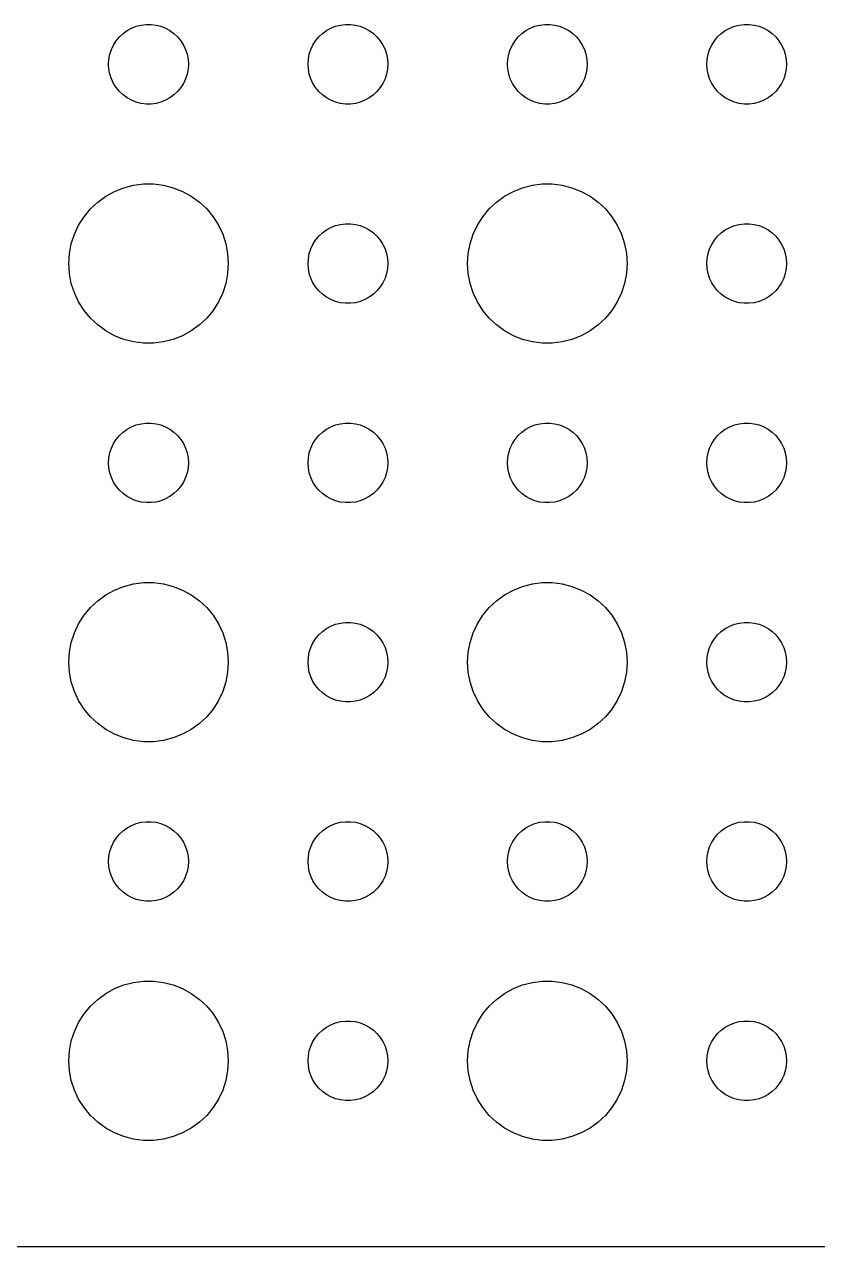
# Model space of a CAD drawing. Header units: metres. Extents: x -112 to 112, y -104 to 104.
# Drawn here: x 25.33 to 55.16, y -104.49 to -58.5 of the extents above; entities that cross this region are included whole.
import ezdxf

# ---------------------------------------------------------------- set-up
doc = ezdxf.new("R2010")
doc.units = ezdxf.units.M

msp = doc.modelspace()

# ---------------------------------------------------------------- linework, layer by layer
for p, q in [((28.9065, -58.9732), (29.0439, -58.8442)), ((29.0439, -58.8442), (29.1963, -58.7335)), ((29.1963, -58.7335), (29.3613, -58.6428)), ((29.3613, -58.6428), (29.5365, -58.5734)), ((29.5365, -58.5734), (29.7189, -58.5266)), ((29.7189, -58.5266), (29.9058, -58.503)), ((29.9058, -58.503), (30.0942, -58.503)), ((30.0942, -58.503), (30.2811, -58.5266)), ((30.2811, -58.5266), (30.4635, -58.5734)), ((30.4635, -58.5734), (30.6387, -58.6428)), ((30.6387, -58.6428), (30.8037, -58.7335)), ((30.8037, -58.7335), (30.9561, -58.8442)), ((30.9561, -58.8442), (31.0934, -58.9732)), ((36.4065, -58.9732), (36.5439, -58.8442)), ((36.5439, -58.8442), (36.6963, -58.7335)), ((36.6963, -58.7335), (36.8613, -58.6428)), ((36.8613, -58.6428), (37.0365, -58.5734)), ((37.0365, -58.5734), (37.2189, -58.5266)), ((37.2189, -58.5266), (37.4058, -58.503)), ((37.4058, -58.503), (37.5942, -58.503)), ((37.5942, -58.503), (37.7811, -58.5266)), ((37.7811, -58.5266), (37.9635, -58.5734)), ((37.9635, -58.5734), (38.1387, -58.6428)), ((38.1387, -58.6428), (38.3037, -58.7335)), ((38.3037, -58.7335), (38.4561, -58.8442)), ((38.4561, -58.8442), (38.5934, -58.9732)), ((43.9065, -58.9732), (44.0439, -58.8442)), ((44.0439, -58.8442), (44.1963, -58.7335)), ((44.1963, -58.7335), (44.3613, -58.6428)), ((44.3613, -58.6428), (44.5365, -58.5734)), ((44.5365, -58.5734), (44.7189, -58.5266)), ((44.7189, -58.5266), (44.9058, -58.503)), ((44.9058, -58.503), (45.0942, -58.503)), ((45.0942, -58.503), (45.2811, -58.5266)), ((45.2811, -58.5266), (45.4635, -58.5734)), ((45.4635, -58.5734), (45.6387, -58.6428)), ((45.6387, -58.6428), (45.8037, -58.7335)), ((45.8037, -58.7335), (45.9561, -58.8442)), ((45.9561, -58.8442), (46.0934, -58.9732)), ((51.4065, -58.9732), (51.5439, -58.8442)), ((51.5439, -58.8442), (51.6963, -58.7335)), ((51.6963, -58.7335), (51.8613, -58.6428)), ((51.8613, -58.6428), (52.0365, -58.5734)), ((52.0365, -58.5734), (52.2189, -58.5266)), ((52.2189, -58.5266), (52.4058, -58.503)), ((52.4058, -58.503), (52.5942, -58.503)), ((52.5942, -58.503), (52.7811, -58.5266)), ((52.7811, -58.5266), (52.9635, -58.5734)), ((52.9635, -58.5734), (53.1387, -58.6428)), ((53.1387, -58.6428), (53.3037, -58.7335)), ((53.3037, -58.7335), (53.4561, -58.8442)), ((53.4561, -58.8442), (53.5934, -58.9732)), ((28.6053, -59.4478), (28.6855, -59.2774)), ((28.6855, -59.2774), (28.7865, -59.1183)), ((28.7865, -59.1183), (28.9065, -58.9732)), ((31.0934, -58.9732), (31.2135, -59.1183)), ((31.2135, -59.1183), (31.3145, -59.2774)), ((31.3145, -59.2774), (31.3947, -59.4478)), ((36.1053, -59.4478), (36.1855, -59.2774)), ((36.1855, -59.2774), (36.2865, -59.1183)), ((36.2865, -59.1183), (36.4065, -58.9732)), ((38.5934, -58.9732), (38.7135, -59.1183)), ((38.7135, -59.1183), (38.8145, -59.2774)), ((38.8145, -59.2774), (38.8947, -59.4478)), ((43.6053, -59.4478), (43.6855, -59.2774)), ((43.6855, -59.2774), (43.7865, -59.1183)), ((43.7865, -59.1183), (43.9065, -58.9732)), ((46.0934, -58.9732), (46.2135, -59.1183)), ((46.2135, -59.1183), (46.3145, -59.2774)), ((46.3145, -59.2774), (46.3947, -59.4478)), ((51.1053, -59.4478), (51.1855, -59.2774)), ((51.1855, -59.2774), (51.2865, -59.1183)), ((51.2865, -59.1183), (51.4065, -58.9732)), ((53.5934, -58.9732), (53.7135, -59.1183)), ((53.7135, -59.1183), (53.8145, -59.2774)), ((53.8145, -59.2774), (53.8947, -59.4478)), ((28.5118, -59.812), (28.5471, -59.627)), ((28.5471, -59.627), (28.6053, -59.4478)), ((31.3947, -59.4478), (31.4529, -59.627)), ((31.4529, -59.627), (31.4882, -59.812)), ((36.0118, -59.812), (36.0471, -59.627)), ((36.0471, -59.627), (36.1053, -59.4478)), ((38.8947, -59.4478), (38.9529, -59.627)), ((38.9529, -59.627), (38.9882, -59.812)), ((43.5118, -59.812), (43.5471, -59.627)), ((43.5471, -59.627), (43.6053, -59.4478)), ((46.3947, -59.4478), (46.4529, -59.627)), ((46.4529, -59.627), (46.4882, -59.812)), ((51.0118, -59.812), (51.0471, -59.627)), ((51.0471, -59.627), (51.1053, -59.4478)), ((53.8947, -59.4478), (53.9529, -59.627)), ((53.9529, -59.627), (53.9882, -59.812)), ((28.5, -60), (28.5118, -59.812)), ((28.5118, -60.188), (28.5, -60)), ((28.5471, -60.373), (28.5118, -60.188)), ((31.4882, -60.188), (31.4529, -60.373)), ((31.4882, -59.812), (31.5, -60)), ((31.5, -60), (31.4882, -60.188)), ((36, -60), (36.0118, -59.812)), ((36.0118, -60.188), (36, -60)), ((36.0471, -60.373), (36.0118, -60.188)), ((38.9882, -60.188), (38.9529, -60.373)), ((38.9882, -59.812), (39, -60)), ((39, -60), (38.9882, -60.188)), ((43.5, -60), (43.5118, -59.812)), ((43.5118, -60.188), (43.5, -60)), ((43.5471, -60.373), (43.5118, -60.188)), ((46.4882, -60.188), (46.4529, -60.373)), ((46.4882, -59.812), (46.5, -60)), ((46.5, -60), (46.4882, -60.188)), ((51, -60), (51.0118, -59.812)), ((51.0118, -60.188), (51, -60)), ((51.0471, -60.373), (51.0118, -60.188)), ((53.9882, -60.188), (53.9529, -60.373)), ((53.9882, -59.812), (54, -60)), ((54, -60), (53.9882, -60.188)), ((28.6053, -60.5522), (28.5471, -60.373)), ((28.6855, -60.7226), (28.6053, -60.5522)), ((31.3947, -60.5522), (31.3145, -60.7226)), ((31.4529, -60.373), (31.3947, -60.5522)), ((36.1053, -60.5522), (36.0471, -60.373)), ((36.1855, -60.7226), (36.1053, -60.5522)), ((38.8947, -60.5522), (38.8145, -60.7226)), ((38.9529, -60.373), (38.8947, -60.5522)), ((43.6053, -60.5522), (43.5471, -60.373)), ((43.6855, -60.7226), (43.6053, -60.5522)), ((46.3947, -60.5522), (46.3145, -60.7226)), ((46.4529, -60.373), (46.3947, -60.5522)), ((51.1053, -60.5522), (51.0471, -60.373)), ((51.1855, -60.7226), (51.1053, -60.5522)), ((53.8947, -60.5522), (53.8145, -60.7226)), ((53.9529, -60.373), (53.8947, -60.5522)), ((28.7865, -60.8817), (28.6855, -60.7226)), ((28.9065, -61.0268), (28.7865, -60.8817)), ((29.0439, -61.1558), (28.9065, -61.0268)), ((29.1963, -61.2665), (29.0439, -61.1558)), ((30.9561, -61.1558), (30.8037, -61.2665)), ((31.0934, -61.0268), (30.9561, -61.1558)), ((31.2135, -60.8817), (31.0934, -61.0268)), ((31.3145, -60.7226), (31.2135, -60.8817)), ((36.2865, -60.8817), (36.1855, -60.7226)), ((36.4065, -61.0268), (36.2865, -60.8817)), ((36.5439, -61.1558), (36.4065, -61.0268)), ((36.6963, -61.2665), (36.5439, -61.1558)), ((38.4561, -61.1558), (38.3037, -61.2665)), ((38.5934, -61.0268), (38.4561, -61.1558)), ((38.7135, -60.8817), (38.5934, -61.0268)), ((38.8145, -60.7226), (38.7135, -60.8817)), ((43.7865, -60.8817), (43.6855, -60.7226)), ((43.9065, -61.0268), (43.7865, -60.8817)), ((44.0439, -61.1558), (43.9065, -61.0268)), ((44.1963, -61.2665), (44.0439, -61.1558)), ((45.9561, -61.1558), (45.8037, -61.2665)), ((46.0934, -61.0268), (45.9561, -61.1558)), ((46.2135, -60.8817), (46.0934, -61.0268)), ((46.3145, -60.7226), (46.2135, -60.8817)), ((51.2865, -60.8817), (51.1855, -60.7226)), ((51.4065, -61.0268), (51.2865, -60.8817)), ((51.5439, -61.1558), (51.4065, -61.0268)), ((51.6963, -61.2665), (51.5439, -61.1558)), ((53.4561, -61.1558), (53.3037, -61.2665)), ((53.5934, -61.0268), (53.4561, -61.1558)), ((53.7135, -60.8817), (53.5934, -61.0268)), ((53.8145, -60.7226), (53.7135, -60.8817)), ((29.3613, -61.3572), (29.1963, -61.2665)), ((29.5365, -61.4266), (29.3613, -61.3572)), ((29.7189, -61.4734), (29.5365, -61.4266)), ((29.9058, -61.497), (29.7189, -61.4734)), ((30.0942, -61.497), (29.9058, -61.497)), ((30.2811, -61.4734), (30.0942, -61.497)), ((30.4635, -61.4266), (30.2811, -61.4734)), ((30.6387, -61.3572), (30.4635, -61.4266)), ((30.8037, -61.2665), (30.6387, -61.3572)), ((36.8613, -61.3572), (36.6963, -61.2665)), ((37.0365, -61.4266), (36.8613, -61.3572)), ((37.2189, -61.4734), (37.0365, -61.4266)), ((37.4058, -61.497), (37.2189, -61.4734)), ((37.5942, -61.497), (37.4058, -61.497)), ((37.7811, -61.4734), (37.5942, -61.497)), ((37.9635, -61.4266), (37.7811, -61.4734)), ((38.1387, -61.3572), (37.9635, -61.4266)), ((38.3037, -61.2665), (38.1387, -61.3572)), ((44.3613, -61.3572), (44.1963, -61.2665)), ((44.5365, -61.4266), (44.3613, -61.3572)), ((44.7189, -61.4734), (44.5365, -61.4266)), ((44.9058, -61.497), (44.7189, -61.4734)), ((45.0942, -61.497), (44.9058, -61.497)), ((45.2811, -61.4734), (45.0942, -61.497)), ((45.4635, -61.4266), (45.2811, -61.4734)), ((45.6387, -61.3572), (45.4635, -61.4266)), ((45.8037, -61.2665), (45.6387, -61.3572)), ((51.8613, -61.3572), (51.6963, -61.2665)), ((52.0365, -61.4266), (51.8613, -61.3572)), ((52.2189, -61.4734), (52.0365, -61.4266)), ((52.4058, -61.497), (52.2189, -61.4734)), ((52.5942, -61.497), (52.4058, -61.497)), ((52.7811, -61.4734), (52.5942, -61.497)), ((52.9635, -61.4266), (52.7811, -61.4734)), ((53.1387, -61.3572), (52.9635, -61.4266)), ((53.3037, -61.2665), (53.1387, -61.3572)), ((28.3925, -64.967), (28.7227, -64.7855)), ((28.7227, -64.7855), (29.0729, -64.6468)), ((29.0729, -64.6468), (29.4379, -64.5531)), ((29.4379, -64.5531), (29.8116, -64.5059)), ((29.8116, -64.5059), (30.1884, -64.5059)), ((30.1884, -64.5059), (30.5621, -64.5531)), ((30.5621, -64.5531), (30.927, -64.6468)), ((30.927, -64.6468), (31.2773, -64.7855)), ((31.2773, -64.7855), (31.6075, -64.967)), ((43.3925, -64.967), (43.7227, -64.7855)), ((43.7227, -64.7855), (44.0729, -64.6468)), ((44.0729, -64.6468), (44.4379, -64.5531)), ((44.4379, -64.5531), (44.8116, -64.5059)), ((44.8116, -64.5059), (45.1884, -64.5059)), ((45.1884, -64.5059), (45.5621, -64.5531)), ((45.5621, -64.5531), (45.927, -64.6468)), ((45.927, -64.6468), (46.2773, -64.7855)), ((46.2773, -64.7855), (46.6075, -64.967)), ((27.8131, -65.4464), (28.0877, -65.1885)), ((28.0877, -65.1885), (28.3925, -64.967)), ((31.6075, -64.967), (31.9123, -65.1885)), ((31.9123, -65.1885), (32.1869, -65.4464)), ((42.8131, -65.4464), (43.0877, -65.1885)), ((43.0877, -65.1885), (43.3925, -64.967)), ((46.6075, -64.967), (46.9123, -65.1885)), ((46.9123, -65.1885), (47.1869, -65.4464)), ((27.3711, -66.0547), (27.5729, -65.7366)), ((27.5729, -65.7366), (27.8131, -65.4464)), ((32.1869, -65.4464), (32.427, -65.7366)), ((32.427, -65.7366), (32.6289, -66.0547)), ((42.3711, -66.0547), (42.5729, -65.7366)), ((42.5729, -65.7366), (42.8131, -65.4464)), ((47.1869, -65.4464), (47.427, -65.7366)), ((47.427, -65.7366), (47.6289, -66.0547)), ((27.2107, -66.3956), (27.3711, -66.0547)), ((32.6289, -66.0547), (32.7893, -66.3956)), ((36.6963, -66.2335), (36.8613, -66.1428)), ((36.8613, -66.1428), (37.0365, -66.0734)), ((37.0365, -66.0734), (37.2189, -66.0266)), ((37.2189, -66.0266), (37.4058, -66.003)), ((37.4058, -66.003), (37.5942, -66.003)), ((37.5942, -66.003), (37.7811, -66.0266)), ((37.7811, -66.0266), (37.9635, -66.0734)), ((37.9635, -66.0734), (38.1387, -66.1428)), ((38.1387, -66.1428), (38.3037, -66.2335)), ((42.2107, -66.3956), (42.3711, -66.0547)), ((47.6289, -66.0547), (47.7893, -66.3956)), ((51.6963, -66.2335), (51.8613, -66.1428)), ((51.8613, -66.1428), (52.0365, -66.0734)), ((52.0365, -66.0734), (52.2189, -66.0266)), ((52.2189, -66.0266), (52.4058, -66.003)), ((52.4058, -66.003), (52.5942, -66.003)), ((52.5942, -66.003), (52.7811, -66.0266)), ((52.7811, -66.0266), (52.9635, -66.0734)), ((52.9635, -66.0734), (53.1387, -66.1428)), ((53.1387, -66.1428), (53.3037, -66.2335)), ((27.0942, -66.7539), (27.2107, -66.3956)), ((32.7893, -66.3956), (32.9057, -66.7539)), ((36.1855, -66.7774), (36.2865, -66.6183)), ((36.2865, -66.6183), (36.4065, -66.4732)), ((36.4065, -66.4732), (36.5439, -66.3442)), ((36.5439, -66.3442), (36.6963, -66.2335)), ((38.3037, -66.2335), (38.4561, -66.3442)), ((38.4561, -66.3442), (38.5934, -66.4732)), ((38.5934, -66.4732), (38.7135, -66.6183)), ((38.7135, -66.6183), (38.8145, -66.7774)), ((42.0942, -66.7539), (42.2107, -66.3956)), ((47.7893, -66.3956), (47.9057, -66.7539)), ((51.1855, -66.7774), (51.2865, -66.6183)), ((51.2865, -66.6183), (51.4065, -66.4732)), ((51.4065, -66.4732), (51.5439, -66.3442)), ((51.5439, -66.3442), (51.6963, -66.2335)), ((53.3037, -66.2335), (53.4561, -66.3442)), ((53.4561, -66.3442), (53.5934, -66.4732)), ((53.5934, -66.4732), (53.7135, -66.6183)), ((53.7135, -66.6183), (53.8145, -66.7774)), ((27, -67.5), (27.0237, -67.124)), ((27.0237, -67.124), (27.0942, -66.7539)), ((32.9057, -66.7539), (32.9763, -67.124)), ((32.9763, -67.124), (33, -67.5)), ((36.0118, -67.312), (36.0471, -67.127)), ((36.0471, -67.127), (36.1053, -66.9478)), ((36.1053, -66.9478), (36.1855, -66.7774)), ((38.8145, -66.7774), (38.8947, -66.9478)), ((38.8947, -66.9478), (38.9529, -67.127)), ((38.9529, -67.127), (38.9882, -67.312)), ((42, -67.5), (42.0237, -67.124)), ((42.0237, -67.124), (42.0942, -66.7539)), ((47.9057, -66.7539), (47.9763, -67.124)), ((47.9763, -67.124), (48, -67.5)), ((51.0118, -67.312), (51.0471, -67.127)), ((51.0471, -67.127), (51.1053, -66.9478)), ((51.1053, -66.9478), (51.1855, -66.7774)), ((53.8145, -66.7774), (53.8947, -66.9478)), ((53.8947, -66.9478), (53.9529, -67.127)), ((53.9529, -67.127), (53.9882, -67.312)), ((27.0237, -67.876), (27, -67.5)), ((33, -67.5), (32.9763, -67.876)), ((36, -67.5), (36.0118, -67.312)), ((36.0118, -67.688), (36, -67.5)), ((38.9882, -67.312), (39, -67.5)), ((39, -67.5), (38.9882, -67.688)), ((42.0237, -67.876), (42, -67.5)), ((48, -67.5), (47.9763, -67.876)), ((51, -67.5), (51.0118, -67.312)), ((51.0118, -67.688), (51, -67.5)), ((53.9882, -67.312), (54, -67.5)), ((54, -67.5), (53.9882, -67.688)), ((27.0942, -68.2461), (27.0237, -67.876)), ((32.9763, -67.876), (32.9057, -68.2461)), ((36.0471, -67.873), (36.0118, -67.688)), ((36.1053, -68.0522), (36.0471, -67.873)), ((36.1855, -68.2226), (36.1053, -68.0522)), ((38.8947, -68.0522), (38.8145, -68.2226)), ((38.9529, -67.873), (38.8947, -68.0522)), ((38.9882, -67.688), (38.9529, -67.873)), ((42.0942, -68.2461), (42.0237, -67.876)), ((47.9763, -67.876), (47.9057, -68.2461)), ((51.0471, -67.873), (51.0118, -67.688)), ((51.1053, -68.0522), (51.0471, -67.873)), ((51.1855, -68.2226), (51.1053, -68.0522)), ((53.8947, -68.0522), (53.8145, -68.2226)), ((53.9529, -67.873), (53.8947, -68.0522)), ((53.9882, -67.688), (53.9529, -67.873)), ((27.2107, -68.6044), (27.0942, -68.2461)), ((32.9057, -68.2461), (32.7893, -68.6044)), ((36.2865, -68.3817), (36.1855, -68.2226)), ((36.4065, -68.5268), (36.2865, -68.3817)), ((38.7135, -68.3817), (38.5934, -68.5268)), ((38.8145, -68.2226), (38.7135, -68.3817)), ((42.2107, -68.6044), (42.0942, -68.2461)), ((47.9057, -68.2461), (47.7893, -68.6044)), ((51.2865, -68.3817), (51.1855, -68.2226)), ((51.4065, -68.5268), (51.2865, -68.3817)), ((53.7135, -68.3817), (53.5934, -68.5268)), ((53.8145, -68.2226), (53.7135, -68.3817)), ((27.3711, -68.9453), (27.2107, -68.6044)), ((27.5729, -69.2634), (27.3711, -68.9453)), ((32.6289, -68.9453), (32.427, -69.2634)), ((32.7893, -68.6044), (32.6289, -68.9453)), ((36.5439, -68.6558), (36.4065, -68.5268)), ((36.6963, -68.7665), (36.5439, -68.6558)), ((36.8613, -68.8572), (36.6963, -68.7665)), ((37.0365, -68.9266), (36.8613, -68.8572)), ((37.2189, -68.9734), (37.0365, -68.9266)), ((37.4058, -68.997), (37.2189, -68.9734)), ((37.7811, -68.9734), (37.5942, -68.997)), ((37.9635, -68.9266), (37.7811, -68.9734)), ((38.1387, -68.8572), (37.9635, -68.9266)), ((38.3037, -68.7665), (38.1387, -68.8572)), ((38.4561, -68.6558), (38.3037, -68.7665)), ((38.5934, -68.5268), (38.4561, -68.6558)), ((42.3711, -68.9453), (42.2107, -68.6044)), ((42.5729, -69.2634), (42.3711, -68.9453)), ((47.6289, -68.9453), (47.427, -69.2634)), ((47.7893, -68.6044), (47.6289, -68.9453)), ((51.5439, -68.6558), (51.4065, -68.5268)), ((51.6963, -68.7665), (51.5439, -68.6558)), ((51.8613, -68.8572), (51.6963, -68.7665)), ((52.0365, -68.9266), (51.8613, -68.8572)), ((52.2189, -68.9734), (52.0365, -68.9266)), ((52.4058, -68.997), (52.2189, -68.9734)), ((52.7811, -68.9734), (52.5942, -68.997)), ((52.9635, -68.9266), (52.7811, -68.9734)), ((53.1387, -68.8572), (52.9635, -68.9266)), ((53.3037, -68.7665), (53.1387, -68.8572)), ((53.4561, -68.6558), (53.3037, -68.7665)), ((53.5934, -68.5268), (53.4561, -68.6558)), ((27.8131, -69.5536), (27.5729, -69.2634)), ((32.427, -69.2634), (32.1869, -69.5536)), ((37.5942, -68.997), (37.4058, -68.997)), ((42.8131, -69.5536), (42.5729, -69.2634)), ((47.427, -69.2634), (47.1869, -69.5536)), ((52.5942, -68.997), (52.4058, -68.997)), ((28.0877, -69.8115), (27.8131, -69.5536)), ((28.3925, -70.033), (28.0877, -69.8115)), ((31.9123, -69.8115), (31.6075, -70.033)), ((32.1869, -69.5536), (31.9123, -69.8115)), ((43.0877, -69.8115), (42.8131, -69.5536)), ((43.3925, -70.033), (43.0877, -69.8115)), ((46.9123, -69.8115), (46.6075, -70.033)), ((47.1869, -69.5536), (46.9123, -69.8115)), ((28.7227, -70.2145), (28.3925, -70.033)), ((29.0729, -70.3532), (28.7227, -70.2145)), ((29.4379, -70.4469), (29.0729, -70.3532)), ((30.927, -70.3532), (30.5621, -70.4469)), ((31.2773, -70.2145), (30.927, -70.3532)), ((31.6075, -70.033), (31.2773, -70.2145)), ((43.7227, -70.2145), (43.3925, -70.033)), ((44.0729, -70.3532), (43.7227, -70.2145)), ((44.4379, -70.4469), (44.0729, -70.3532)), ((45.927, -70.3532), (45.5621, -70.4469)), ((46.2773, -70.2145), (45.927, -70.3532)), ((46.6075, -70.033), (46.2773, -70.2145)), ((29.8116, -70.4941), (29.4379, -70.4469)), ((30.1884, -70.4941), (29.8116, -70.4941)), ((30.5621, -70.4469), (30.1884, -70.4941)), ((44.8116, -70.4941), (44.4379, -70.4469)), ((45.1884, -70.4941), (44.8116, -70.4941)), ((45.5621, -70.4469), (45.1884, -70.4941)), ((29.3613, -73.6428), (29.5365, -73.5734)), ((29.5365, -73.5734), (29.7189, -73.5266)), ((29.7189, -73.5266), (29.9058, -73.503)), ((29.9058, -73.503), (30.0942, -73.503)), ((30.0942, -73.503), (30.2811, -73.5266)), ((30.2811, -73.5266), (30.4635, -73.5734)), ((30.4635, -73.5734), (30.6387, -73.6428)), ((36.8613, -73.6428), (37.0365, -73.5734)), ((37.0365, -73.5734), (37.2189, -73.5266)), ((37.2189, -73.5266), (37.4058, -73.503)), ((37.4058, -73.503), (37.5942, -73.503)), ((37.5942, -73.503), (37.7811, -73.5266)), ((37.7811, -73.5266), (37.9635, -73.5734)), ((37.9635, -73.5734), (38.1387, -73.6428)), ((44.3613, -73.6428), (44.5365, -73.5734)), ((44.5365, -73.5734), (44.7189, -73.5266)), ((44.7189, -73.5266), (44.9058, -73.503)), ((44.9058, -73.503), (45.0942, -73.503)), ((45.0942, -73.503), (45.2811, -73.5266)), ((45.2811, -73.5266), (45.4635, -73.5734)), ((45.4635, -73.5734), (45.6387, -73.6428)), ((51.8613, -73.6428), (52.0365, -73.5734)), ((52.0365, -73.5734), (52.2189, -73.5266)), ((52.2189, -73.5266), (52.4058, -73.503)), ((52.4058, -73.503), (52.5942, -73.503)), ((52.5942, -73.503), (52.7811, -73.5266)), ((52.7811, -73.5266), (52.9635, -73.5734)), ((52.9635, -73.5734), (53.1387, -73.6428)), ((28.7865, -74.1183), (28.9065, -73.9732)), ((28.9065, -73.9732), (29.0439, -73.8442)), ((29.0439, -73.8442), (29.1963, -73.7335)), ((29.1963, -73.7335), (29.3613, -73.6428)), ((30.6387, -73.6428), (30.8037, -73.7335)), ((30.8037, -73.7335), (30.9561, -73.8442)), ((30.9561, -73.8442), (31.0934, -73.9732)), ((31.0934, -73.9732), (31.2135, -74.1183)), ((36.2865, -74.1183), (36.4065, -73.9732)), ((36.4065, -73.9732), (36.5439, -73.8442)), ((36.5439, -73.8442), (36.6963, -73.7335)), ((36.6963, -73.7335), (36.8613, -73.6428)), ((38.1387, -73.6428), (38.3037, -73.7335)), ((38.3037, -73.7335), (38.4561, -73.8442)), ((38.4561, -73.8442), (38.5934, -73.9732)), ((38.5934, -73.9732), (38.7135, -74.1183)), ((43.7865, -74.1183), (43.9065, -73.9732)), ((43.9065, -73.9732), (44.0439, -73.8442)), ((44.0439, -73.8442), (44.1963, -73.7335)), ((44.1963, -73.7335), (44.3613, -73.6428)), ((45.6387, -73.6428), (45.8037, -73.7335)), ((45.8037, -73.7335), (45.9561, -73.8442)), ((45.9561, -73.8442), (46.0934, -73.9732)), ((46.0934, -73.9732), (46.2135, -74.1183)), ((51.2865, -74.1183), (51.4065, -73.9732)), ((51.4065, -73.9732), (51.5439, -73.8442)), ((51.5439, -73.8442), (51.6963, -73.7335)), ((51.6963, -73.7335), (51.8613, -73.6428)), ((53.1387, -73.6428), (53.3037, -73.7335)), ((53.3037, -73.7335), (53.4561, -73.8442)), ((53.4561, -73.8442), (53.5934, -73.9732)), ((53.5934, -73.9732), (53.7135, -74.1183)), ((28.5471, -74.627), (28.6053, -74.4478)), ((28.6053, -74.4478), (28.6855, -74.2774)), ((28.6855, -74.2774), (28.7865, -74.1183)), ((31.2135, -74.1183), (31.3145, -74.2774)), ((31.3145, -74.2774), (31.3947, -74.4478)), ((31.3947, -74.4478), (31.4529, -74.627)), ((36.0471, -74.627), (36.1053, -74.4478)), ((36.1053, -74.4478), (36.1855, -74.2774)), ((36.1855, -74.2774), (36.2865, -74.1183)), ((38.7135, -74.1183), (38.8145, -74.2774)), ((38.8145, -74.2774), (38.8947, -74.4478)), ((38.8947, -74.4478), (38.9529, -74.627)), ((43.5471, -74.627), (43.6053, -74.4478)), ((43.6053, -74.4478), (43.6855, -74.2774)), ((43.6855, -74.2774), (43.7865, -74.1183)), ((46.2135, -74.1183), (46.3145, -74.2774)), ((46.3145, -74.2774), (46.3947, -74.4478)), ((46.3947, -74.4478), (46.4529, -74.627)), ((51.0471, -74.627), (51.1053, -74.4478)), ((51.1053, -74.4478), (51.1855, -74.2774)), ((51.1855, -74.2774), (51.2865, -74.1183)), ((53.7135, -74.1183), (53.8145, -74.2774)), ((53.8145, -74.2774), (53.8947, -74.4478)), ((53.8947, -74.4478), (53.9529, -74.627)), ((28.5, -75), (28.5118, -74.812)), ((28.5118, -74.812), (28.5471, -74.627)), ((31.4529, -74.627), (31.4882, -74.812)), ((31.4882, -74.812), (31.5, -75)), ((36, -75), (36.0118, -74.812)), ((36.0118, -74.812), (36.0471, -74.627)), ((38.9529, -74.627), (38.9882, -74.812)), ((38.9882, -74.812), (39, -75)), ((43.5, -75), (43.5118, -74.812)), ((43.5118, -74.812), (43.5471, -74.627)), ((46.4529, -74.627), (46.4882, -74.812)), ((46.4882, -74.812), (46.5, -75)), ((51, -75), (51.0118, -74.812)), ((51.0118, -74.812), (51.0471, -74.627)), ((53.9529, -74.627), (53.9882, -74.812)), ((53.9882, -74.812), (54, -75)), ((28.5118, -75.188), (28.5, -75)), ((28.5471, -75.373), (28.5118, -75.188)), ((28.6053, -75.5522), (28.5471, -75.373)), ((31.4529, -75.373), (31.3947, -75.5522)), ((31.4882, -75.188), (31.4529, -75.373)), ((31.5, -75), (31.4882, -75.188)), ((36.0118, -75.188), (36, -75)), ((36.0471, -75.373), (36.0118, -75.188)), ((36.1053, -75.5522), (36.0471, -75.373)), ((38.9529, -75.373), (38.8947, -75.5522)), ((38.9882, -75.188), (38.9529, -75.373)), ((39, -75), (38.9882, -75.188)), ((43.5118, -75.188), (43.5, -75)), ((43.5471, -75.373), (43.5118, -75.188)), ((43.6053, -75.5522), (43.5471, -75.373)), ((46.4529, -75.373), (46.3947, -75.5522)), ((46.4882, -75.188), (46.4529, -75.373)), ((46.5, -75), (46.4882, -75.188)), ((51.0118, -75.188), (51, -75)), ((51.0471, -75.373), (51.0118, -75.188)), ((51.1053, -75.5522), (51.0471, -75.373)), ((53.9529, -75.373), (53.8947, -75.5522)), ((53.9882, -75.188), (53.9529, -75.373)), ((54, -75), (53.9882, -75.188)), ((28.6855, -75.7226), (28.6053, -75.5522)), ((28.7865, -75.8817), (28.6855, -75.7226)), ((31.3145, -75.7226), (31.2135, -75.8817)), ((31.3947, -75.5522), (31.3145, -75.7226)), ((36.1855, -75.7226), (36.1053, -75.5522)), ((36.2865, -75.8817), (36.1855, -75.7226)), ((38.8145, -75.7226), (38.7135, -75.8817)), ((38.8947, -75.5522), (38.8145, -75.7226)), ((43.6855, -75.7226), (43.6053, -75.5522)), ((43.7865, -75.8817), (43.6855, -75.7226)), ((46.3145, -75.7226), (46.2135, -75.8817)), ((46.3947, -75.5522), (46.3145, -75.7226)), ((51.1855, -75.7226), (51.1053, -75.5522)), ((51.2865, -75.8817), (51.1855, -75.7226)), ((53.8145, -75.7226), (53.7135, -75.8817)), ((53.8947, -75.5522), (53.8145, -75.7226)), ((28.9065, -76.0268), (28.7865, -75.8817)), ((29.0439, -76.1558), (28.9065, -76.0268)), ((29.1963, -76.2665), (29.0439, -76.1558)), ((29.3613, -76.3572), (29.1963, -76.2665)), ((30.8037, -76.2665), (30.6387, -76.3572)), ((30.9561, -76.1558), (30.8037, -76.2665)), ((31.0934, -76.0268), (30.9561, -76.1558)), ((31.2135, -75.8817), (31.0934, -76.0268)), ((36.4065, -76.0268), (36.2865, -75.8817)), ((36.5439, -76.1558), (36.4065, -76.0268)), ((36.6963, -76.2665), (36.5439, -76.1558)), ((36.8613, -76.3572), (36.6963, -76.2665)), ((38.3037, -76.2665), (38.1387, -76.3572)), ((38.4561, -76.1558), (38.3037, -76.2665)), ((38.5934, -76.0268), (38.4561, -76.1558)), ((38.7135, -75.8817), (38.5934, -76.0268)), ((43.9065, -76.0268), (43.7865, -75.8817)), ((44.0439, -76.1558), (43.9065, -76.0268)), ((44.1963, -76.2665), (44.0439, -76.1558)), ((44.3613, -76.3572), (44.1963, -76.2665)), ((45.8037, -76.2665), (45.6387, -76.3572)), ((45.9561, -76.1558), (45.8037, -76.2665)), ((46.0934, -76.0268), (45.9561, -76.1558)), ((46.2135, -75.8817), (46.0934, -76.0268)), ((51.4065, -76.0268), (51.2865, -75.8817)), ((51.5439, -76.1558), (51.4065, -76.0268)), ((51.6963, -76.2665), (51.5439, -76.1558)), ((51.8613, -76.3572), (51.6963, -76.2665)), ((53.3037, -76.2665), (53.1387, -76.3572)), ((53.4561, -76.1558), (53.3037, -76.2665)), ((53.5934, -76.0268), (53.4561, -76.1558)), ((53.7135, -75.8817), (53.5934, -76.0268)), ((29.5365, -76.4266), (29.3613, -76.3572)), ((29.7189, -76.4734), (29.5365, -76.4266)), ((29.9058, -76.497), (29.7189, -76.4734)), ((30.0942, -76.497), (29.9058, -76.497)), ((30.2811, -76.4734), (30.0942, -76.497)), ((30.4635, -76.4266), (30.2811, -76.4734)), ((30.6387, -76.3572), (30.4635, -76.4266)), ((37.0365, -76.4266), (36.8613, -76.3572)), ((37.2189, -76.4734), (37.0365, -76.4266)), ((37.4058, -76.497), (37.2189, -76.4734)), ((37.5942, -76.497), (37.4058, -76.497)), ((37.7811, -76.4734), (37.5942, -76.497)), ((37.9635, -76.4266), (37.7811, -76.4734)), ((38.1387, -76.3572), (37.9635, -76.4266)), ((44.5365, -76.4266), (44.3613, -76.3572)), ((44.7189, -76.4734), (44.5365, -76.4266)), ((44.9058, -76.497), (44.7189, -76.4734)), ((45.0942, -76.497), (44.9058, -76.497)), ((45.2811, -76.4734), (45.0942, -76.497)), ((45.4635, -76.4266), (45.2811, -76.4734)), ((45.6387, -76.3572), (45.4635, -76.4266)), ((52.0365, -76.4266), (51.8613, -76.3572)), ((52.2189, -76.4734), (52.0365, -76.4266)), ((52.4058, -76.497), (52.2189, -76.4734)), ((52.5942, -76.497), (52.4058, -76.497)), ((52.7811, -76.4734), (52.5942, -76.497)), ((52.9635, -76.4266), (52.7811, -76.4734)), ((53.1387, -76.3572), (52.9635, -76.4266)), ((29.0729, -79.6468), (29.4379, -79.5531)), ((29.4379, -79.5531), (29.8116, -79.5059)), ((29.8116, -79.5059), (30.1884, -79.5059)), ((30.1884, -79.5059), (30.5621, -79.5531)), ((30.5621, -79.5531), (30.927, -79.6468)), ((44.0729, -79.6468), (44.4379, -79.5531)), ((44.4379, -79.5531), (44.8116, -79.5059)), ((44.8116, -79.5059), (45.1884, -79.5059)), ((45.1884, -79.5059), (45.5621, -79.5531)), ((45.5621, -79.5531), (45.927, -79.6468)), ((28.0877, -80.1885), (28.3925, -79.967)), ((28.3925, -79.967), (28.7227, -79.7855)), ((28.7227, -79.7855), (29.0729, -79.6468)), ((30.927, -79.6468), (31.2773, -79.7855)), ((31.2773, -79.7855), (31.6075, -79.967)), ((31.6075, -79.967), (31.9123, -80.1885)), ((43.0877, -80.1885), (43.3925, -79.967)), ((43.3925, -79.967), (43.7227, -79.7855)), ((43.7227, -79.7855), (44.0729, -79.6468)), ((45.927, -79.6468), (46.2773, -79.7855)), ((46.2773, -79.7855), (46.6075, -79.967)), ((46.6075, -79.967), (46.9123, -80.1885)), ((27.5729, -80.7366), (27.8131, -80.4464)), ((27.8131, -80.4464), (28.0877, -80.1885)), ((31.9123, -80.1885), (32.1869, -80.4464)), ((32.1869, -80.4464), (32.427, -80.7366)), ((42.5729, -80.7366), (42.8131, -80.4464)), ((42.8131, -80.4464), (43.0877, -80.1885)), ((46.9123, -80.1885), (47.1869, -80.4464)), ((47.1869, -80.4464), (47.427, -80.7366)), ((27.3711, -81.0547), (27.5729, -80.7366)), ((32.427, -80.7366), (32.6289, -81.0547)), ((42.3711, -81.0547), (42.5729, -80.7366)), ((47.427, -80.7366), (47.6289, -81.0547)), ((27.0942, -81.7539), (27.2107, -81.3956)), ((27.2107, -81.3956), (27.3711, -81.0547)), ((32.6289, -81.0547), (32.7893, -81.3956)), ((32.7893, -81.3956), (32.9057, -81.7539)), ((36.4065, -81.4732), (36.5439, -81.3442)), ((36.5439, -81.3442), (36.6963, -81.2335)), ((36.6963, -81.2335), (36.8613, -81.1428)), ((36.8613, -81.1428), (37.0365, -81.0734)), ((37.0365, -81.0734), (37.2189, -81.0266)), ((37.2189, -81.0266), (37.4058, -81.003)), ((37.4058, -81.003), (37.5942, -81.003)), ((37.5942, -81.003), (37.7811, -81.0266)), ((37.7811, -81.0266), (37.9635, -81.0734)), ((37.9635, -81.0734), (38.1387, -81.1428)), ((38.1387, -81.1428), (38.3037, -81.2335)), ((38.3037, -81.2335), (38.4561, -81.3442)), ((38.4561, -81.3442), (38.5934, -81.4732)), ((42.0942, -81.7539), (42.2107, -81.3956)), ((42.2107, -81.3956), (42.3711, -81.0547)), ((47.6289, -81.0547), (47.7893, -81.3956)), ((47.7893, -81.3956), (47.9057, -81.7539)), ((51.4065, -81.4732), (51.5439, -81.3442)), ((51.5439, -81.3442), (51.6963, -81.2335)), ((51.6963, -81.2335), (51.8613, -81.1428)), ((51.8613, -81.1428), (52.0365, -81.0734)), ((52.0365, -81.0734), (52.2189, -81.0266)), ((52.2189, -81.0266), (52.4058, -81.003)), ((52.4058, -81.003), (52.5942, -81.003)), ((52.5942, -81.003), (52.7811, -81.0266)), ((52.7811, -81.0266), (52.9635, -81.0734)), ((52.9635, -81.0734), (53.1387, -81.1428)), ((53.1387, -81.1428), (53.3037, -81.2335)), ((53.3037, -81.2335), (53.4561, -81.3442)), ((53.4561, -81.3442), (53.5934, -81.4732)), ((27.0237, -82.124), (27.0942, -81.7539)), ((32.9057, -81.7539), (32.9763, -82.124)), ((36.1053, -81.9478), (36.1855, -81.7774)), ((36.1855, -81.7774), (36.2865, -81.6183)), ((36.2865, -81.6183), (36.4065, -81.4732)), ((38.5934, -81.4732), (38.7135, -81.6183)), ((38.7135, -81.6183), (38.8145, -81.7774)), ((38.8145, -81.7774), (38.8947, -81.9478)), ((42.0237, -82.124), (42.0942, -81.7539)), ((47.9057, -81.7539), (47.9763, -82.124)), ((51.1053, -81.9478), (51.1855, -81.7774)), ((51.1855, -81.7774), (51.2865, -81.6183)), ((51.2865, -81.6183), (51.4065, -81.4732)), ((53.5934, -81.4732), (53.7135, -81.6183)), ((53.7135, -81.6183), (53.8145, -81.7774)), ((53.8145, -81.7774), (53.8947, -81.9478)), ((27, -82.5), (27.0237, -82.124)), ((32.9763, -82.124), (33, -82.5)), ((36, -82.5), (36.0118, -82.312)), ((36.0118, -82.312), (36.0471, -82.127)), ((36.0471, -82.127), (36.1053, -81.9478)), ((38.8947, -81.9478), (38.9529, -82.127)), ((38.9529, -82.127), (38.9882, -82.312)), ((38.9882, -82.312), (39, -82.5)), ((42, -82.5), (42.0237, -82.124)), ((47.9763, -82.124), (48, -82.5)), ((51, -82.5), (51.0118, -82.312)), ((51.0118, -82.312), (51.0471, -82.127)), ((51.0471, -82.127), (51.1053, -81.9478)), ((53.8947, -81.9478), (53.9529, -82.127)), ((53.9529, -82.127), (53.9882, -82.312)), ((53.9882, -82.312), (54, -82.5)), ((27.0237, -82.876), (27, -82.5)), ((33, -82.5), (32.9763, -82.876)), ((36.0118, -82.688), (36, -82.5)), ((36.0471, -82.873), (36.0118, -82.688)), ((38.9882, -82.688), (38.9529, -82.873)), ((39, -82.5), (38.9882, -82.688)), ((42.0237, -82.876), (42, -82.5)), ((48, -82.5), (47.9763, -82.876)), ((51.0118, -82.688), (51, -82.5)), ((51.0471, -82.873), (51.0118, -82.688)), ((53.9882, -82.688), (53.9529, -82.873)), ((54, -82.5), (53.9882, -82.688)), ((27.0942, -83.2461), (27.0237, -82.876)), ((32.9763, -82.876), (32.9057, -83.2461)), ((36.1053, -83.0522), (36.0471, -82.873)), ((36.1855, -83.2226), (36.1053, -83.0522)), ((36.2865, -83.3817), (36.1855, -83.2226)), ((38.8145, -83.2226), (38.7135, -83.3817)), ((38.8947, -83.0522), (38.8145, -83.2226)), ((38.9529, -82.873), (38.8947, -83.0522)), ((42.0942, -83.2461), (42.0237, -82.876)), ((47.9763, -82.876), (47.9057, -83.2461)), ((51.1053, -83.0522), (51.0471, -82.873)), ((51.1855, -83.2226), (51.1053, -83.0522)), ((51.2865, -83.3817), (51.1855, -83.2226)), ((53.8145, -83.2226), (53.7135, -83.3817)), ((53.8947, -83.0522), (53.8145, -83.2226)), ((53.9529, -82.873), (53.8947, -83.0522)), ((27.2107, -83.6044), (27.0942, -83.2461)), ((27.3711, -83.9453), (27.2107, -83.6044)), ((32.7893, -83.6044), (32.6289, -83.9453)), ((32.9057, -83.2461), (32.7893, -83.6044)), ((36.4065, -83.5268), (36.2865, -83.3817)), ((36.5439, -83.6558), (36.4065, -83.5268)), ((36.6963, -83.7665), (36.5439, -83.6558)), ((38.4561, -83.6558), (38.3037, -83.7665)), ((38.5934, -83.5268), (38.4561, -83.6558)), ((38.7135, -83.3817), (38.5934, -83.5268)), ((42.2107, -83.6044), (42.0942, -83.2461)), ((42.3711, -83.9453), (42.2107, -83.6044)), ((47.7893, -83.6044), (47.6289, -83.9453)), ((47.9057, -83.2461), (47.7893, -83.6044)), ((51.4065, -83.5268), (51.2865, -83.3817)), ((51.5439, -83.6558), (51.4065, -83.5268)), ((51.6963, -83.7665), (51.5439, -83.6558)), ((53.4561, -83.6558), (53.3037, -83.7665)), ((53.5934, -83.5268), (53.4561, -83.6558)), ((53.7135, -83.3817), (53.5934, -83.5268)), ((27.5729, -84.2634), (27.3711, -83.9453)), ((32.6289, -83.9453), (32.427, -84.2634)), ((36.8613, -83.8572), (36.6963, -83.7665)), ((37.0365, -83.9266), (36.8613, -83.8572)), ((37.2189, -83.9734), (37.0365, -83.9266)), ((37.4058, -83.997), (37.2189, -83.9734)), ((37.5942, -83.997), (37.4058, -83.997)), ((37.7811, -83.9734), (37.5942, -83.997)), ((37.9635, -83.9266), (37.7811, -83.9734)), ((38.1387, -83.8572), (37.9635, -83.9266)), ((38.3037, -83.7665), (38.1387, -83.8572)), ((42.5729, -84.2634), (42.3711, -83.9453)), ((47.6289, -83.9453), (47.427, -84.2634)), ((51.8613, -83.8572), (51.6963, -83.7665)), ((52.0365, -83.9266), (51.8613, -83.8572)), ((52.2189, -83.9734), (52.0365, -83.9266)), ((52.4058, -83.997), (52.2189, -83.9734)), ((52.5942, -83.997), (52.4058, -83.997)), ((52.7811, -83.9734), (52.5942, -83.997)), ((52.9635, -83.9266), (52.7811, -83.9734)), ((53.1387, -83.8572), (52.9635, -83.9266)), ((53.3037, -83.7665), (53.1387, -83.8572)), ((27.8131, -84.5536), (27.5729, -84.2634)), ((28.0877, -84.8115), (27.8131, -84.5536)), ((32.1869, -84.5536), (31.9123, -84.8115)), ((32.427, -84.2634), (32.1869, -84.5536)), ((42.8131, -84.5536), (42.5729, -84.2634)), ((43.0877, -84.8115), (42.8131, -84.5536)), ((47.1869, -84.5536), (46.9123, -84.8115)), ((47.427, -84.2634), (47.1869, -84.5536)), ((28.3925, -85.033), (28.0877, -84.8115)), ((28.7227, -85.2145), (28.3925, -85.033)), ((31.6075, -85.033), (31.2773, -85.2145)), ((31.9123, -84.8115), (31.6075, -85.033)), ((43.3925, -85.033), (43.0877, -84.8115)), ((43.7227, -85.2145), (43.3925, -85.033)), ((46.6075, -85.033), (46.2773, -85.2145)), ((46.9123, -84.8115), (46.6075, -85.033)), ((29.0729, -85.3532), (28.7227, -85.2145)), ((29.4379, -85.4469), (29.0729, -85.3532)), ((29.8116, -85.4941), (29.4379, -85.4469)), ((30.1884, -85.4941), (29.8116, -85.4941)), ((30.5621, -85.4469), (30.1884, -85.4941)), ((30.927, -85.3532), (30.5621, -85.4469)), ((31.2773, -85.2145), (30.927, -85.3532)), ((44.0729, -85.3532), (43.7227, -85.2145)), ((44.4379, -85.4469), (44.0729, -85.3532)), ((44.8116, -85.4941), (44.4379, -85.4469)), ((45.1884, -85.4941), (44.8116, -85.4941)), ((45.5621, -85.4469), (45.1884, -85.4941)), ((45.927, -85.3532), (45.5621, -85.4469)), ((46.2773, -85.2145), (45.927, -85.3532)), ((29.0439, -88.8442), (29.1963, -88.7335)), ((29.1963, -88.7335), (29.3613, -88.6428)), ((29.3613, -88.6428), (29.5365, -88.5734)), ((29.5365, -88.5734), (29.7189, -88.5266)), ((29.7189, -88.5266), (29.9058, -88.503)), ((29.9058, -88.503), (30.0942, -88.503)), ((30.0942, -88.503), (30.2811, -88.5266)), ((30.2811, -88.5266), (30.4635, -88.5734)), ((30.4635, -88.5734), (30.6387, -88.6428)), ((30.6387, -88.6428), (30.8037, -88.7335)), ((30.8037, -88.7335), (30.9561, -88.8442)), ((36.5439, -88.8442), (36.6963, -88.7335)), ((36.6963, -88.7335), (36.8613, -88.6428)), ((36.8613, -88.6428), (37.0365, -88.5734)), ((37.0365, -88.5734), (37.2189, -88.5266)), ((37.2189, -88.5266), (37.4058, -88.503)), ((37.4058, -88.503), (37.5942, -88.503)), ((37.5942, -88.503), (37.7811, -88.5266)), ((37.7811, -88.5266), (37.9635, -88.5734)), ((37.9635, -88.5734), (38.1387, -88.6428)), ((38.1387, -88.6428), (38.3037, -88.7335)), ((38.3037, -88.7335), (38.4561, -88.8442)), ((44.0439, -88.8442), (44.1963, -88.7335)), ((44.1963, -88.7335), (44.3613, -88.6428)), ((44.3613, -88.6428), (44.5365, -88.5734)), ((44.5365, -88.5734), (44.7189, -88.5266)), ((44.7189, -88.5266), (44.9058, -88.503)), ((44.9058, -88.503), (45.0942, -88.503)), ((45.0942, -88.503), (45.2811, -88.5266)), ((45.2811, -88.5266), (45.4635, -88.5734)), ((45.4635, -88.5734), (45.6387, -88.6428)), ((45.6387, -88.6428), (45.8037, -88.7335)), ((45.8037, -88.7335), (45.9561, -88.8442)), ((51.5439, -88.8442), (51.6963, -88.7335)), ((51.6963, -88.7335), (51.8613, -88.6428)), ((51.8613, -88.6428), (52.0365, -88.5734)), ((52.0365, -88.5734), (52.2189, -88.5266)), ((52.2189, -88.5266), (52.4058, -88.503)), ((52.4058, -88.503), (52.5942, -88.503)), ((52.5942, -88.503), (52.7811, -88.5266)), ((52.7811, -88.5266), (52.9635, -88.5734)), ((52.9635, -88.5734), (53.1387, -88.6428)), ((53.1387, -88.6428), (53.3037, -88.7335)), ((53.3037, -88.7335), (53.4561, -88.8442)), ((28.6855, -89.2774), (28.7865, -89.1183)), ((28.7865, -89.1183), (28.9065, -88.9732)), ((28.9065, -88.9732), (29.0439, -88.8442)), ((30.9561, -88.8442), (31.0934, -88.9732)), ((31.0934, -88.9732), (31.2135, -89.1183)), ((31.2135, -89.1183), (31.3145, -89.2774)), ((36.1855, -89.2774), (36.2865, -89.1183)), ((36.2865, -89.1183), (36.4065, -88.9732)), ((36.4065, -88.9732), (36.5439, -88.8442)), ((38.4561, -88.8442), (38.5934, -88.9732)), ((38.5934, -88.9732), (38.7135, -89.1183)), ((38.7135, -89.1183), (38.8145, -89.2774)), ((43.6855, -89.2774), (43.7865, -89.1183)), ((43.7865, -89.1183), (43.9065, -88.9732)), ((43.9065, -88.9732), (44.0439, -88.8442)), ((45.9561, -88.8442), (46.0934, -88.9732)), ((46.0934, -88.9732), (46.2135, -89.1183)), ((46.2135, -89.1183), (46.3145, -89.2774)), ((51.1855, -89.2774), (51.2865, -89.1183)), ((51.2865, -89.1183), (51.4065, -88.9732)), ((51.4065, -88.9732), (51.5439, -88.8442)), ((53.4561, -88.8442), (53.5934, -88.9732)), ((53.5934, -88.9732), (53.7135, -89.1183)), ((53.7135, -89.1183), (53.8145, -89.2774)), ((28.5118, -89.812), (28.5471, -89.627)), ((28.5471, -89.627), (28.6053, -89.4478)), ((28.6053, -89.4478), (28.6855, -89.2774)), ((31.3145, -89.2774), (31.3947, -89.4478)), ((31.3947, -89.4478), (31.4529, -89.627)), ((31.4529, -89.627), (31.4882, -89.812)), ((36.0118, -89.812), (36.0471, -89.627)), ((36.0471, -89.627), (36.1053, -89.4478)), ((36.1053, -89.4478), (36.1855, -89.2774)), ((38.8145, -89.2774), (38.8947, -89.4478)), ((38.8947, -89.4478), (38.9529, -89.627)), ((38.9529, -89.627), (38.9882, -89.812)), ((43.5118, -89.812), (43.5471, -89.627)), ((43.5471, -89.627), (43.6053, -89.4478)), ((43.6053, -89.4478), (43.6855, -89.2774)), ((46.3145, -89.2774), (46.3947, -89.4478)), ((46.3947, -89.4478), (46.4529, -89.627)), ((46.4529, -89.627), (46.4882, -89.812)), ((51.0118, -89.812), (51.0471, -89.627)), ((51.0471, -89.627), (51.1053, -89.4478)), ((51.1053, -89.4478), (51.1855, -89.2774)), ((53.8145, -89.2774), (53.8947, -89.4478)), ((53.8947, -89.4478), (53.9529, -89.627)), ((53.9529, -89.627), (53.9882, -89.812)), ((28.5, -90), (28.5118, -89.812)), ((28.5118, -90.188), (28.5, -90)), ((31.4882, -89.812), (31.5, -90)), ((31.5, -90), (31.4882, -90.188)), ((36, -90), (36.0118, -89.812)), ((36.0118, -90.188), (36, -90)), ((38.9882, -89.812), (39, -90)), ((39, -90), (38.9882, -90.188)), ((43.5, -90), (43.5118, -89.812)), ((43.5118, -90.188), (43.5, -90)), ((46.4882, -89.812), (46.5, -90)), ((46.5, -90), (46.4882, -90.188)), ((51, -90), (51.0118, -89.812)), ((51.0118, -90.188), (51, -90)), ((53.9882, -89.812), (54, -90)), ((54, -90), (53.9882, -90.188)), ((28.5471, -90.373), (28.5118, -90.188)), ((28.6053, -90.5522), (28.5471, -90.373)), ((28.6855, -90.7226), (28.6053, -90.5522)), ((31.3947, -90.5522), (31.3145, -90.7226)), ((31.4529, -90.373), (31.3947, -90.5522)), ((31.4882, -90.188), (31.4529, -90.373)), ((36.0471, -90.373), (36.0118, -90.188)), ((36.1053, -90.5522), (36.0471, -90.373)), ((36.1855, -90.7226), (36.1053, -90.5522)), ((38.8947, -90.5522), (38.8145, -90.7226)), ((38.9529, -90.373), (38.8947, -90.5522)), ((38.9882, -90.188), (38.9529, -90.373)), ((43.5471, -90.373), (43.5118, -90.188)), ((43.6053, -90.5522), (43.5471, -90.373)), ((43.6855, -90.7226), (43.6053, -90.5522)), ((46.3947, -90.5522), (46.3145, -90.7226)), ((46.4529, -90.373), (46.3947, -90.5522)), ((46.4882, -90.188), (46.4529, -90.373)), ((51.0471, -90.373), (51.0118, -90.188)), ((51.1053, -90.5522), (51.0471, -90.373)), ((51.1855, -90.7226), (51.1053, -90.5522)), ((53.8947, -90.5522), (53.8145, -90.7226)), ((53.9529, -90.373), (53.8947, -90.5522)), ((53.9882, -90.188), (53.9529, -90.373)), ((28.7865, -90.8817), (28.6855, -90.7226)), ((28.9065, -91.0268), (28.7865, -90.8817)), ((29.0439, -91.1558), (28.9065, -91.0268)), ((31.0934, -91.0268), (30.9561, -91.1558)), ((31.2135, -90.8817), (31.0934, -91.0268)), ((31.3145, -90.7226), (31.2135, -90.8817)), ((36.2865, -90.8817), (36.1855, -90.7226)), ((36.4065, -91.0268), (36.2865, -90.8817)), ((36.5439, -91.1558), (36.4065, -91.0268)), ((38.5934, -91.0268), (38.4561, -91.1558)), ((38.7135, -90.8817), (38.5934, -91.0268)), ((38.8145, -90.7226), (38.7135, -90.8817)), ((43.7865, -90.8817), (43.6855, -90.7226)), ((43.9065, -91.0268), (43.7865, -90.8817)), ((44.0439, -91.1558), (43.9065, -91.0268)), ((46.0934, -91.0268), (45.9561, -91.1558)), ((46.2135, -90.8817), (46.0934, -91.0268)), ((46.3145, -90.7226), (46.2135, -90.8817)), ((51.2865, -90.8817), (51.1855, -90.7226)), ((51.4065, -91.0268), (51.2865, -90.8817)), ((51.5439, -91.1558), (51.4065, -91.0268)), ((53.5934, -91.0268), (53.4561, -91.1558)), ((53.7135, -90.8817), (53.5934, -91.0268)), ((53.8145, -90.7226), (53.7135, -90.8817)), ((29.1963, -91.2665), (29.0439, -91.1558)), ((29.3613, -91.3572), (29.1963, -91.2665)), ((29.5365, -91.4266), (29.3613, -91.3572)), ((29.7189, -91.4734), (29.5365, -91.4266)), ((29.9058, -91.497), (29.7189, -91.4734)), ((30.0942, -91.497), (29.9058, -91.497)), ((30.2811, -91.4734), (30.0942, -91.497)), ((30.4635, -91.4266), (30.2811, -91.4734)), ((30.6387, -91.3572), (30.4635, -91.4266)), ((30.8037, -91.2665), (30.6387, -91.3572)), ((30.9561, -91.1558), (30.8037, -91.2665)), ((36.6963, -91.2665), (36.5439, -91.1558)), ((36.8613, -91.3572), (36.6963, -91.2665)), ((37.0365, -91.4266), (36.8613, -91.3572)), ((37.2189, -91.4734), (37.0365, -91.4266)), ((37.4058, -91.497), (37.2189, -91.4734)), ((37.5942, -91.497), (37.4058, -91.497)), ((37.7811, -91.4734), (37.5942, -91.497)), ((37.9635, -91.4266), (37.7811, -91.4734)), ((38.1387, -91.3572), (37.9635, -91.4266)), ((38.3037, -91.2665), (38.1387, -91.3572)), ((38.4561, -91.1558), (38.3037, -91.2665)), ((44.1963, -91.2665), (44.0439, -91.1558)), ((44.3613, -91.3572), (44.1963, -91.2665)), ((44.5365, -91.4266), (44.3613, -91.3572)), ((44.7189, -91.4734), (44.5365, -91.4266)), ((44.9058, -91.497), (44.7189, -91.4734)), ((45.0942, -91.497), (44.9058, -91.497)), ((45.2811, -91.4734), (45.0942, -91.497)), ((45.4635, -91.4266), (45.2811, -91.4734)), ((45.6387, -91.3572), (45.4635, -91.4266)), ((45.8037, -91.2665), (45.6387, -91.3572)), ((45.9561, -91.1558), (45.8037, -91.2665)), ((51.6963, -91.2665), (51.5439, -91.1558)), ((51.8613, -91.3572), (51.6963, -91.2665)), ((52.0365, -91.4266), (51.8613, -91.3572)), ((52.2189, -91.4734), (52.0365, -91.4266)), ((52.4058, -91.497), (52.2189, -91.4734)), ((52.5942, -91.497), (52.4058, -91.497)), ((52.7811, -91.4734), (52.5942, -91.497)), ((52.9635, -91.4266), (52.7811, -91.4734)), ((53.1387, -91.3572), (52.9635, -91.4266)), ((53.3037, -91.2665), (53.1387, -91.3572)), ((53.4561, -91.1558), (53.3037, -91.2665)), ((28.7227, -94.7855), (29.0729, -94.6468)), ((29.0729, -94.6468), (29.4379, -94.5531)), ((29.4379, -94.5531), (29.8116, -94.5059)), ((29.8116, -94.5059), (30.1884, -94.5059)), ((30.1884, -94.5059), (30.5621, -94.5531)), ((30.5621, -94.5531), (30.927, -94.6468)), ((30.927, -94.6468), (31.2773, -94.7855)), ((43.7227, -94.7855), (44.0729, -94.6468)), ((44.0729, -94.6468), (44.4379, -94.5531)), ((44.4379, -94.5531), (44.8116, -94.5059)), ((44.8116, -94.5059), (45.1884, -94.5059)), ((45.1884, -94.5059), (45.5621, -94.5531)), ((45.5621, -94.5531), (45.927, -94.6468)), ((45.927, -94.6468), (46.2773, -94.7855)), ((27.8131, -95.4464), (28.0877, -95.1885)), ((28.0877, -95.1885), (28.3925, -94.967)), ((28.3925, -94.967), (28.7227, -94.7855)), ((31.2773, -94.7855), (31.6075, -94.967)), ((31.6075, -94.967), (31.9123, -95.1885)), ((31.9123, -95.1885), (32.1869, -95.4464)), ((42.8131, -95.4464), (43.0877, -95.1885)), ((43.0877, -95.1885), (43.3925, -94.967)), ((43.3925, -94.967), (43.7227, -94.7855)), ((46.2773, -94.7855), (46.6075, -94.967)), ((46.6075, -94.967), (46.9123, -95.1885)), ((46.9123, -95.1885), (47.1869, -95.4464)), ((27.5729, -95.7366), (27.8131, -95.4464)), ((32.1869, -95.4464), (32.427, -95.7366)), ((42.5729, -95.7366), (42.8131, -95.4464)), ((47.1869, -95.4464), (47.427, -95.7366)), ((27.2107, -96.3956), (27.3711, -96.0547)), ((27.3711, -96.0547), (27.5729, -95.7366)), ((32.427, -95.7366), (32.6289, -96.0547)), ((32.6289, -96.0547), (32.7893, -96.3956)), ((36.8613, -96.1428), (37.0365, -96.0734)), ((37.0365, -96.0734), (37.2189, -96.0266)), ((37.2189, -96.0266), (37.4058, -96.003)), ((37.4058, -96.003), (37.5942, -96.003)), ((37.5942, -96.003), (37.7811, -96.0266)), ((37.7811, -96.0266), (37.9635, -96.0734)), ((37.9635, -96.0734), (38.1387, -96.1428)), ((42.2107, -96.3956), (42.3711, -96.0547)), ((42.3711, -96.0547), (42.5729, -95.7366)), ((47.427, -95.7366), (47.6289, -96.0547)), ((47.6289, -96.0547), (47.7893, -96.3956)), ((51.8613, -96.1428), (52.0365, -96.0734)), ((52.0365, -96.0734), (52.2189, -96.0266)), ((52.2189, -96.0266), (52.4058, -96.003)), ((52.4058, -96.003), (52.5942, -96.003)), ((52.5942, -96.003), (52.7811, -96.0266)), ((52.7811, -96.0266), (52.9635, -96.0734)), ((52.9635, -96.0734), (53.1387, -96.1428)), ((27.0942, -96.7539), (27.2107, -96.3956)), ((32.7893, -96.3956), (32.9057, -96.7539)), ((36.2865, -96.6183), (36.4065, -96.4732)), ((36.4065, -96.4732), (36.5439, -96.3442)), ((36.5439, -96.3442), (36.6963, -96.2335)), ((36.6963, -96.2335), (36.8613, -96.1428)), ((38.1387, -96.1428), (38.3037, -96.2335)), ((38.3037, -96.2335), (38.4561, -96.3442)), ((38.4561, -96.3442), (38.5934, -96.4732)), ((38.5934, -96.4732), (38.7135, -96.6183)), ((42.0942, -96.7539), (42.2107, -96.3956)), ((47.7893, -96.3956), (47.9057, -96.7539)), ((51.2865, -96.6183), (51.4065, -96.4732)), ((51.4065, -96.4732), (51.5439, -96.3442)), ((51.5439, -96.3442), (51.6963, -96.2335)), ((51.6963, -96.2335), (51.8613, -96.1428)), ((53.1387, -96.1428), (53.3037, -96.2335)), ((53.3037, -96.2335), (53.4561, -96.3442)), ((53.4561, -96.3442), (53.5934, -96.4732)), ((53.5934, -96.4732), (53.7135, -96.6183)), ((27.0237, -97.124), (27.0942, -96.7539)), ((32.9057, -96.7539), (32.9763, -97.124)), ((36.0471, -97.127), (36.1053, -96.9478)), ((36.1053, -96.9478), (36.1855, -96.7774)), ((36.1855, -96.7774), (36.2865, -96.6183)), ((38.7135, -96.6183), (38.8145, -96.7774)), ((38.8145, -96.7774), (38.8947, -96.9478)), ((38.8947, -96.9478), (38.9529, -97.127)), ((42.0237, -97.124), (42.0942, -96.7539)), ((47.9057, -96.7539), (47.9763, -97.124)), ((51.0471, -97.127), (51.1053, -96.9478)), ((51.1053, -96.9478), (51.1855, -96.7774)), ((51.1855, -96.7774), (51.2865, -96.6183)), ((53.7135, -96.6183), (53.8145, -96.7774)), ((53.8145, -96.7774), (53.8947, -96.9478)), ((53.8947, -96.9478), (53.9529, -97.127)), ((27, -97.5), (27.0237, -97.124)), ((32.9763, -97.124), (33, -97.5)), ((36, -97.5), (36.0118, -97.312)), ((36.0118, -97.312), (36.0471, -97.127)), ((38.9529, -97.127), (38.9882, -97.312)), ((38.9882, -97.312), (39, -97.5)), ((42, -97.5), (42.0237, -97.124)), ((47.9763, -97.124), (48, -97.5)), ((51, -97.5), (51.0118, -97.312)), ((51.0118, -97.312), (51.0471, -97.127)), ((53.9529, -97.127), (53.9882, -97.312)), ((53.9882, -97.312), (54, -97.5)), ((27.0237, -97.876), (27, -97.5)), ((27.0942, -98.2461), (27.0237, -97.876)), ((32.9763, -97.876), (32.9057, -98.2461)), ((33, -97.5), (32.9763, -97.876)), ((36.0118, -97.688), (36, -97.5)), ((36.0471, -97.873), (36.0118, -97.688)), ((36.1053, -98.0522), (36.0471, -97.873)), ((38.9529, -97.873), (38.8947, -98.0522)), ((38.9882, -97.688), (38.9529, -97.873)), ((39, -97.5), (38.9882, -97.688)), ((42.0237, -97.876), (42, -97.5)), ((42.0942, -98.2461), (42.0237, -97.876)), ((47.9763, -97.876), (47.9057, -98.2461)), ((48, -97.5), (47.9763, -97.876)), ((51.0118, -97.688), (51, -97.5)), ((51.0471, -97.873), (51.0118, -97.688)), ((51.1053, -98.0522), (51.0471, -97.873)), ((53.9529, -97.873), (53.8947, -98.0522)), ((53.9882, -97.688), (53.9529, -97.873)), ((54, -97.5), (53.9882, -97.688)), ((27.2107, -98.6044), (27.0942, -98.2461)), ((32.9057, -98.2461), (32.7893, -98.6044)), ((36.1855, -98.2226), (36.1053, -98.0522)), ((36.2865, -98.3817), (36.1855, -98.2226)), ((36.4065, -98.5268), (36.2865, -98.3817)), ((38.7135, -98.3817), (38.5934, -98.5268)), ((38.8145, -98.2226), (38.7135, -98.3817)), ((38.8947, -98.0522), (38.8145, -98.2226)), ((42.2107, -98.6044), (42.0942, -98.2461)), ((47.9057, -98.2461), (47.7893, -98.6044)), ((51.1855, -98.2226), (51.1053, -98.0522)), ((51.2865, -98.3817), (51.1855, -98.2226)), ((51.4065, -98.5268), (51.2865, -98.3817)), ((53.7135, -98.3817), (53.5934, -98.5268)), ((53.8145, -98.2226), (53.7135, -98.3817)), ((53.8947, -98.0522), (53.8145, -98.2226)), ((27.3711, -98.9453), (27.2107, -98.6044)), ((32.7893, -98.6044), (32.6289, -98.9453)), ((36.5439, -98.6558), (36.4065, -98.5268)), ((36.6963, -98.7665), (36.5439, -98.6558)), ((36.8613, -98.8572), (36.6963, -98.7665)), ((37.0365, -98.9266), (36.8613, -98.8572)), ((38.1387, -98.8572), (37.9635, -98.9266)), ((38.3037, -98.7665), (38.1387, -98.8572)), ((38.4561, -98.6558), (38.3037, -98.7665)), ((38.5934, -98.5268), (38.4561, -98.6558)), ((42.3711, -98.9453), (42.2107, -98.6044)), ((47.7893, -98.6044), (47.6289, -98.9453)), ((51.5439, -98.6558), (51.4065, -98.5268)), ((51.6963, -98.7665), (51.5439, -98.6558)), ((51.8613, -98.8572), (51.6963, -98.7665)), ((52.0365, -98.9266), (51.8613, -98.8572)), ((53.1387, -98.8572), (52.9635, -98.9266)), ((53.3037, -98.7665), (53.1387, -98.8572)), ((53.4561, -98.6558), (53.3037, -98.7665)), ((53.5934, -98.5268), (53.4561, -98.6558)), ((27.5729, -99.2634), (27.3711, -98.9453)), ((27.8131, -99.5536), (27.5729, -99.2634)), ((32.427, -99.2634), (32.1869, -99.5536)), ((32.6289, -98.9453), (32.427, -99.2634)), ((37.2189, -98.9734), (37.0365, -98.9266)), ((37.4058, -98.997), (37.2189, -98.9734)), ((37.5942, -98.997), (37.4058, -98.997)), ((37.7811, -98.9734), (37.5942, -98.997)), ((37.9635, -98.9266), (37.7811, -98.9734)), ((42.5729, -99.2634), (42.3711, -98.9453)), ((42.8131, -99.5536), (42.5729, -99.2634)), ((47.427, -99.2634), (47.1869, -99.5536)), ((47.6289, -98.9453), (47.427, -99.2634)), ((52.2189, -98.9734), (52.0365, -98.9266)), ((52.4058, -98.997), (52.2189, -98.9734)), ((52.5942, -98.997), (52.4058, -98.997)), ((52.7811, -98.9734), (52.5942, -98.997)), ((52.9635, -98.9266), (52.7811, -98.9734)), ((28.0877, -99.8115), (27.8131, -99.5536)), ((32.1869, -99.5536), (31.9123, -99.8115)), ((43.0877, -99.8115), (42.8131, -99.5536)), ((47.1869, -99.5536), (46.9123, -99.8115)), ((28.3925, -100.033), (28.0877, -99.8115)), ((28.7227, -100.214), (28.3925, -100.033)), ((29.0729, -100.353), (28.7227, -100.214)), ((31.2773, -100.214), (30.927, -100.353)), ((31.6075, -100.033), (31.2773, -100.214)), ((31.9123, -99.8115), (31.6075, -100.033)), ((43.3925, -100.033), (43.0877, -99.8115)), ((43.7227, -100.214), (43.3925, -100.033)), ((44.0729, -100.353), (43.7227, -100.214)), ((46.2773, -100.214), (45.927, -100.353)), ((46.6075, -100.033), (46.2773, -100.214)), ((46.9123, -99.8115), (46.6075, -100.033)), ((29.4379, -100.447), (29.0729, -100.353)), ((29.8116, -100.494), (29.4379, -100.447)), ((30.1884, -100.494), (29.8116, -100.494)), ((30.5621, -100.447), (30.1884, -100.494)), ((30.927, -100.353), (30.5621, -100.447)), ((44.4379, -100.447), (44.0729, -100.353)), ((44.8116, -100.494), (44.4379, -100.447)), ((45.1884, -100.494), (44.8116, -100.494)), ((45.5621, -100.447), (45.1884, -100.494)), ((45.927, -100.353), (45.5621, -100.447)), ((-107.314, -104.49), (107.314, -104.49))]:
    msp.add_line(p, q)

doc.saveas('drawing.dxf')
